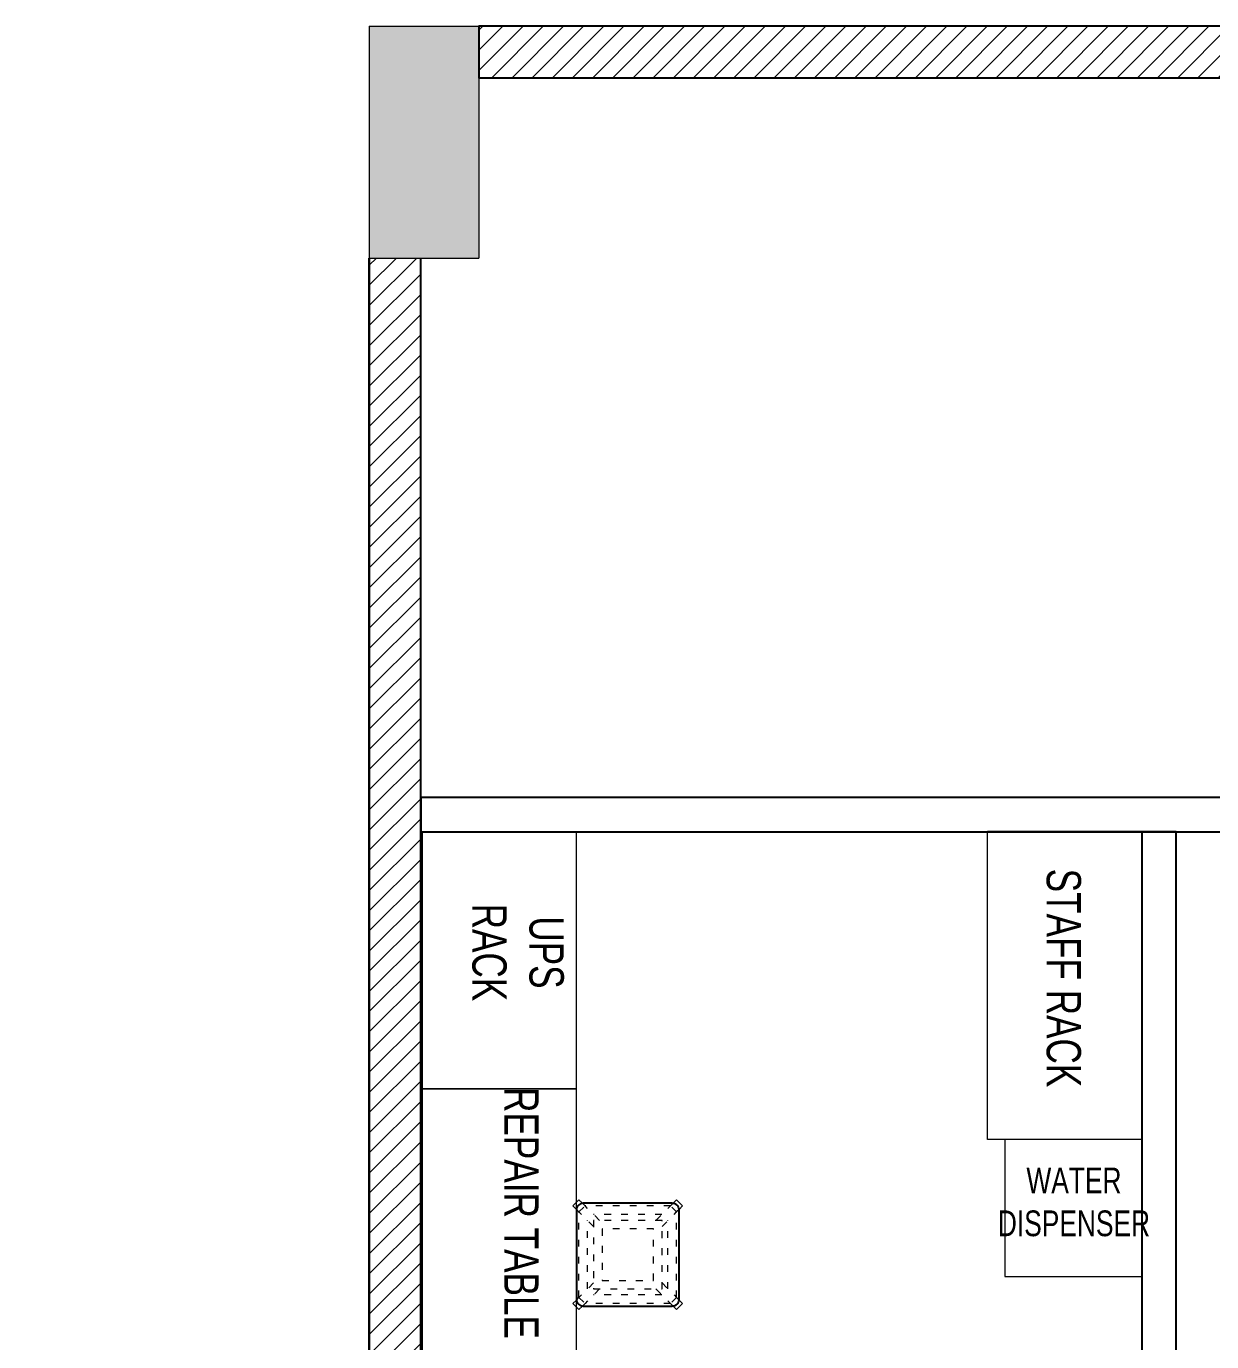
# Model space of a CAD drawing. Header units: feet. Extents: x 7095689 to 7102685, y -5286625 to -5269918.
# Drawn here: x 7095689 to 7099148, y -5273756 to -5269918 of the extents above; entities that cross this region are included whole.
import ezdxf

# ---------------------------------------------------------------- set-up
doc = ezdxf.new("R2010")
doc.units = ezdxf.units.FT
doc.header["$LTSCALE"] = 33
doc.header["$MEASUREMENT"] = 0
doc.linetypes.add('ACAD_ISO03W100', pattern=[30, 12, -18])
for name, color, linetype, lineweight in [('A-COL', 243, 'Continuous', 9), ('column hatch', 5, 'Continuous', 0), ('LENS-DIM', 252, 'Continuous', 5), ('LENS-PARTITION', 21, 'Continuous', 25), ('LENS-TEXT', 31, 'Continuous', 5), ('LK-FF&E WALL', 1, 'Continuous', 9), ('LN-ELEVATION-1', 81, 'Continuous', 25), ('LN-ELEVATION-3', 125, 'Continuous', 18), ('LN-ELEVATION-5', 167, 'Continuous', 5), ('LN-HATCH', 251, 'Continuous', 0)]:
    doc.layers.add(name, color=color, linetype=linetype, lineweight=lineweight)
doc.layers.add('A-WALL', color=1, linetype='Continuous')
doc.styles.add('LK TXT', font='GILC____.TTF', dxfattribs={"height": 100})

# ---------------------------------------------------------------- blocks, each defined once
blk = doc.blocks.new('A$C3e6d6f2c')
at = {"layer": 'column hatch'}
h = blk.add_hatch(color=8, dxfattribs=at)
h.dxf.hatch_style = 1
h.paths.add_polyline_path([(-856.9, 11289.4), (-1176.9, 11289.4), (-1176.9, 10613.4), (-856.9, 10613.4)])
h.paths.add_polyline_path([(-856.9, 5177.4), (-1176.9, 5177.4), (-1176.9, 4502.4), (-856.9, 4502.4)])
h.paths.add_polyline_path([(-856.9, -923.6), (-856.9, -531.6), (-1178.9, -531.6), (-1178.9, -923.6), (-2177.9, -923.6), (-2177.9, -1213.6), (163.1, -1213.6), (163.1, -923.6)])
h.paths.add_polyline_path([(-856.9, -3667.6), (-856.9, -3372.6), (-1413.9, -3372.6), (-1413.9, -3667.6), (-1178.9, -3667.6)])
h.paths.add_polyline_path([(4581.1, -1208.6), (4818.5, -1208.6), (4807.1, -923.6), (4577.1, -923.6), (3814.1, -923.6), (3814.1, -1208.6), (3933.9, -1208.4), (3933.9, -1208.6)])
at = {"layer": 'LN-HATCH'}
h = blk.add_hatch(dxfattribs=at)
h.set_pattern_fill('ANSI31', color=256, scale=333, angle=180)
h.paths.add_polyline_path([(4577.1, 11289.4), (-856.9, 11289.4), (-856.9, 11139.4), (4577.1, 11139.4)])
h = blk.add_hatch(dxfattribs=at)
h.set_pattern_fill('ANSI31', color=256, scale=333, angle=180)
h.set_pattern_definition([(225, (-7165569.345, 5284771.454), (29.43331977, -29.43331977), [])])
h.paths.add_polyline_path([(-1026.9, 4502.4), (-1176.9, 4502.4), (-1176.9, -531.6), (-1026.9, -531.6)])
h.paths.add_polyline_path([(-1026.9, 10613.4), (-1176.9, 10613.4), (-1176.9, 5177.4), (-1026.9, 5177.4)])
at = {"layer": 'A-COL'}
for p, q in [((-1176.9, 11289.4), (-856.9, 11289.4)), ((-1176.9, 11289.4), (-1176.9, 10613.4)), ((-856.9, 11289.4), (-856.9, 10613.4)), ((-1176.9, 10613.4), (-856.9, 10613.4))]:
    blk.add_line(p, q, dxfattribs=at)
at = {"layer": 'A-WALL'}
for p, q in [((-1176.9, 10613.4), (-1176.9, 5177.4)), ((-1176.9, 5177.4), (-1176.9, 10613.4)), ((-1026.9, 5177.4), (-1026.9, 10613.4))]:
    blk.add_line(p, q, dxfattribs=at)
blk.add_lwpolyline([(4577.1, 11289.4), (-856.9, 11289.4), (-856.9, 11139.4), (4577.1, 11139.4)], close=True, dxfattribs=at)
blk = doc.blocks.new('A$C3279b96f')
at = {"layer": 'LENS-DIM', "color": 2}
blk.add_lwpolyline([(2308.7, -10611.8), (2308.7, -748.6), (-3295.3, -748.6), (-3295.3, -4510.8), (-3125.3, -4510.8), (-3125.3, -5185.8), (-3295.3, -5185.8), (-3295.3, -10219.8), (-3125.3, -10219.8), (-3125.3, -10611.8), (-2105.3, -10611.8), (-2105.3, -10789.9), (1545.7, -10789.9), (1545.7, -10611.8)], close=True, dxfattribs=at)
blk.add_blockref('A$C3e6d6f2c', (-2268.4, -9688.2), dxfattribs=at)
blk = doc.blocks.new('CLENS 600 TYPE 6')
at = {"layer": 'LN-ELEVATION-1', "ltscale": 0.5}
blk.add_lwpolyline([(130, -225), (-130, -225, -0.414214), (-150, -205), (-150, 55, -0.414214), (-130, 75), (130, 75, -0.414214), (150, 55), (150, -205, -0.414214)], format="xyb", close=True, dxfattribs=at)
at = {"layer": 'LN-ELEVATION-3', "linetype": 'ACAD_ISO03W100', "ltscale": 0.05}
for p, q in [((-100, 7.3), (-142.4, 49.7)), ((-142.4, -199.7), (-142.4, 49.7)), ((-82.3, 25), (-124.7, 67.4)), ((124.7, 67.4), (-124.7, 67.4)), ((99.7, 42.4), (-99.7, 42.4)), ((82.3, 25), (124.7, 67.4)), ((100, 7.3), (142.4, 49.7)), ((142.4, -199.7), (142.4, 49.7)), ((-117.4, -174.7), (-117.4, 24.7)), ((117.4, -174.7), (117.4, 24.7)), ((-100, -157.3), (-142.4, -199.7)), ((-82.3, -175), (-124.7, -217.4)), ((82.3, -175), (124.7, -217.4)), ((100, -157.3), (142.4, -199.7)), ((124.7, -217.4), (-124.7, -217.4)), ((99.7, -192.4), (-99.7, -192.4))]:
    blk.add_line(p, q, dxfattribs=at)
for points in [[(-132.2, 74.9), (-124.7, 67.4), (-142.4, 49.7), (-149.9, 57.2)], [(132.2, 74.9), (124.7, 67.4), (142.4, 49.7), (149.9, 57.2)], [(-132.2, -224.9), (-124.7, -217.4), (-142.4, -199.7), (-149.9, -207.2)], [(132.2, -224.9), (124.7, -217.4), (142.4, -199.7), (149.9, -207.2)]]:
    blk.add_lwpolyline(points, dxfattribs=at)
for points in [[(100, -175), (-100, -175), (-100, 25), (100, 25)], [(75, -150), (-75, -150), (-75, 0), (75, 0)]]:
    blk.add_lwpolyline(points, close=True, dxfattribs=at)
at = {"layer": 'LN-ELEVATION-5', "ltscale": 0.5}
for points in [[(-149.9, 57.2), (-160.1, 67.4), (-142.4, 85.1), (-132.2, 74.9)], [(149.9, 57.2), (160.1, 67.4), (142.4, 85.1), (132.2, 74.9)], [(-149.9, -207.2), (-160.1, -217.4), (-142.4, -235.1), (-132.2, -224.9)], [(149.9, -207.2), (160.1, -217.4), (142.4, -235.1), (132.2, -224.9)]]:
    blk.add_lwpolyline(points, dxfattribs=at)

msp = doc.modelspace()

# ---------------------------------------------------------------- linework, layer by layer
at = {"layer": 'LENS-PARTITION'}
for points in [[(7096839.7, -5272268.3), (7102443.7, -5272268.3), (7102443.7, -5272168.3), (7096839.7, -5272168.3)], [(7099043.7, -5273868.3), (7099043.7, -5272268.3), (7098943.7, -5272268.3), (7098943.7, -5273868.3)]]:
    msp.add_lwpolyline(points, close=True, dxfattribs=at)
at = {"layer": 'LK-FF&E WALL'}
for points in [[(7097293.7, -5273018.3), (7097293.7, -5272268.3), (7096843.7, -5272268.3), (7096843.7, -5273018.3)], [(7098493.7, -5273166.2), (7098493.7, -5272266.2), (7098943.7, -5272266.2), (7098943.7, -5273166.2)], [(7096843.7, -5273018.3), (7096843.7, -5274218.3), (7097293.7, -5274218.3), (7097293.7, -5273018.3)], [(7098543.7, -5273566.2), (7098943.7, -5273566.2), (7098943.7, -5273166.2), (7098543.7, -5273166.2)]]:
    msp.add_lwpolyline(points, close=True, dxfattribs=at)

# ---------------------------------------------------------------- block references
at = {"layer": 'LENS-DIM', "color": 2}
msp.add_blockref('A$C3279b96f', (7100134.9, -5271519.7), dxfattribs=at)
at = {"layer": 'LK-FF&E WALL', "xscale": -1, "rotation": 90}
msp.add_blockref('CLENS 600 TYPE 6', (7097368.7, -5273502.1), dxfattribs=at)

# ---------------------------------------------------------------- texts
at = {"layer": 'LENS-TEXT', "color": 0, "linetype": 'Continuous', "ltscale": 3, "char_height": 100, "attachment_point": 5, "rotation": 270, "style": 'LK TXT'}
for s, width, insert in [('STAFF RACK', 783.964, (7098715.4, -5272694.9)), ('UPS RACK', 409.956, (7097122.9, -5272620.4)), ('REPAIR TABLE', 783.964, (7097133.5, -5273380.6))]:
    msp.add_mtext_dynamic_manual_height_columns(s, width=width, gutter_width=1, heights=[0], dxfattribs=dict(at, insert=insert))
at = {"layer": 'LENS-TEXT', "color": 0, "linetype": 'Continuous', "ltscale": 3, "insert": (7098745.8, -5273348.6), "char_height": 75, "attachment_point": 5, "style": 'LK TXT'}
msp.add_mtext_dynamic_manual_height_columns('WATER \\PDISPENSER', width=264.162, gutter_width=0.75, heights=[0], dxfattribs=at)

doc.saveas('drawing.dxf')
